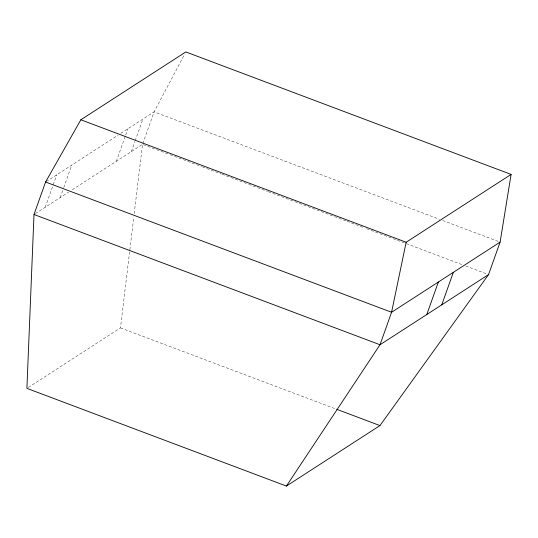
<?xml version="1.0" encoding="UTF-8"?>
<svg xmlns="http://www.w3.org/2000/svg" width="538" height="538" viewBox="0 0 538 538"><rect width="100%" height="100%" fill="white"/><g stroke="black" fill="none" stroke-linecap="round" stroke-linejoin="round"><path stroke-width="0.4" stroke-dasharray="2.69 2.02" d="M28.306 387.454L120.458 327.884L133.807 216.922M134.204 213.586L142.536 144.339L71.426 190.304M45.232 207.238L52.939 185.583M53.215 184.81L56.799 174.756M60.202 197.56L63.504 188.28M63.78 187.506L71.769 165.079M116.336 161.272L125.428 135.751M125.697 134.977L127.903 128.79M131.306 151.595L134.883 141.541M135.159 140.768L142.873 119.113M142.805 143.565L154.103 111.85L184.621 54.156M46.268 181.562L118.078 135.139M120.889 133.323L154.103 111.85L439.559 219.316M35.407 213.593L68.622 192.12M442.707 220.499L499.325 241.818M143.316 144.635L169.268 154.406M170.055 154.702L201.515 166.545M202.301 166.841L221.172 173.942M221.959 174.238L247.91 184.009M248.697 184.305L267.568 191.407M268.354 191.703L346.21 221.017M346.997 221.313L363.506 227.527M366.654 228.711L462.593 264.831M465.74 266.014L486.971 274.003M120.458 327.884L335.934 409.001"/><path stroke-width="0.81" d="M34.002 214.494L26.9 388.362L286.411 486.063L379.969 425.578L488.544 274.595L500.111 242.113L511.1 174.406L185.798 51.937L80.848 119.779L45.569 182.012L34.002 214.494L380.01 344.757L488.544 274.595M511.1 174.406L406.15 242.248L391.577 312.275L380.01 344.757L286.411 486.063M426.789 314.515L438.362 282.033M441.759 304.838L453.332 272.356M500.111 242.113L391.577 312.275L45.569 182.012M80.848 119.779L406.15 242.248M336.721 409.297L379.969 425.578"/></g></svg>
